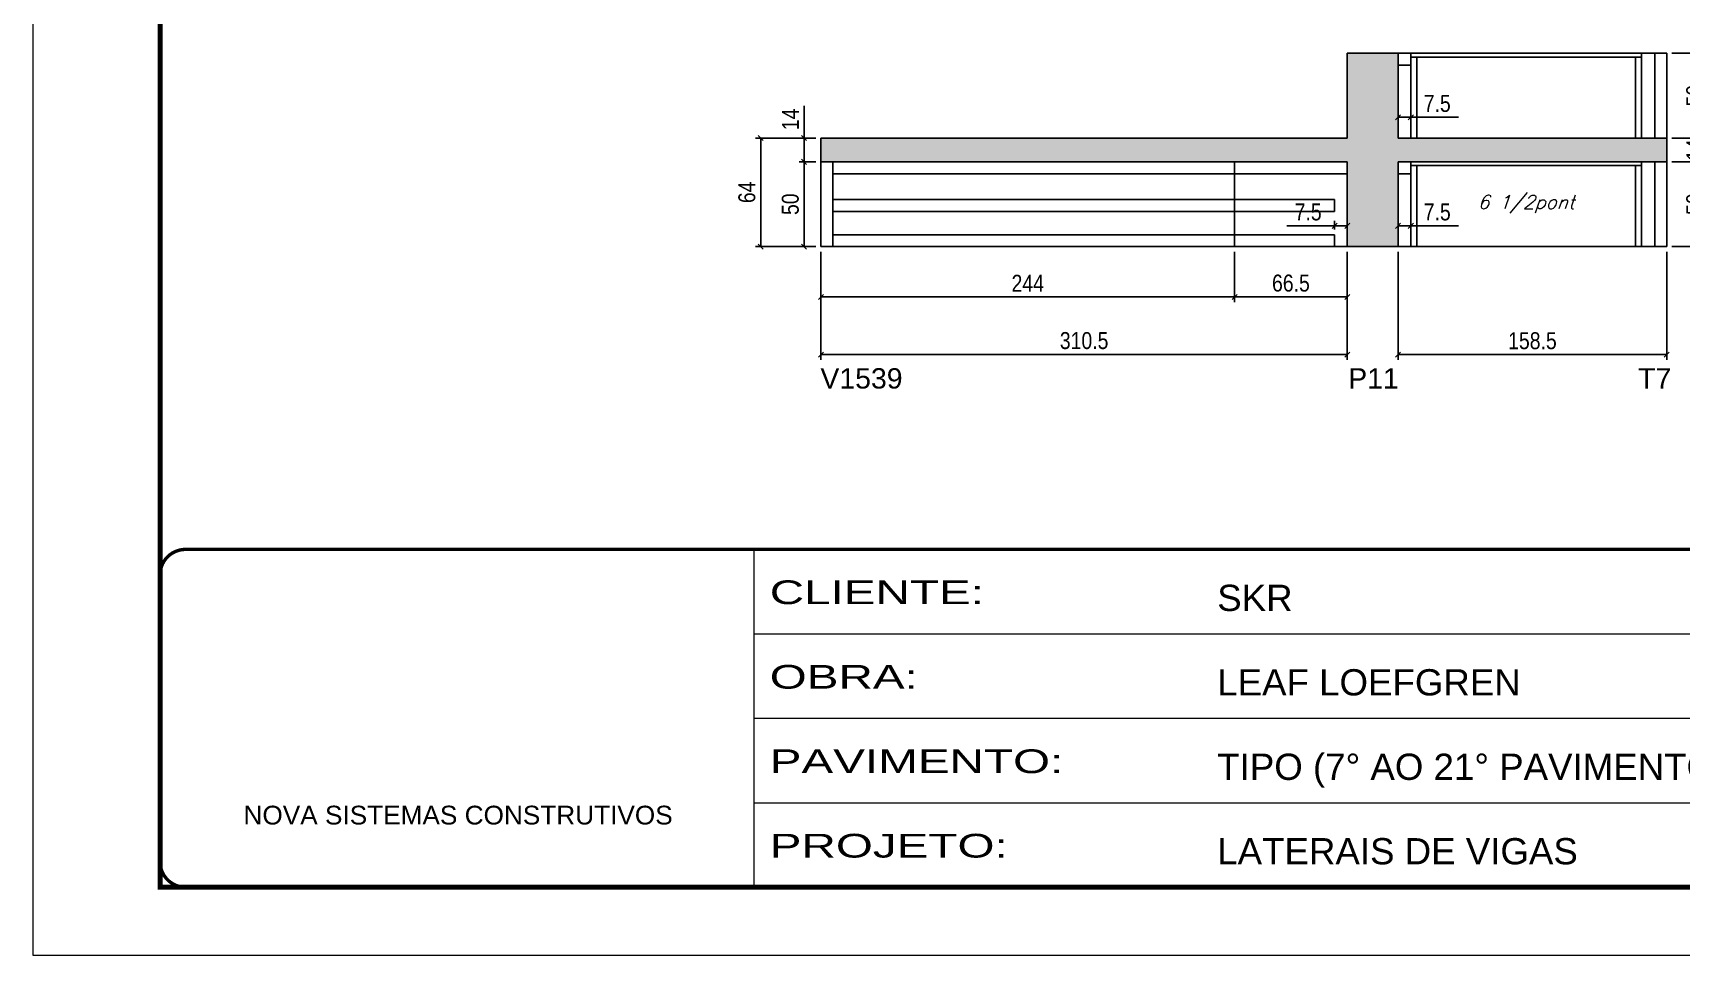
# Model space of a CAD drawing. Extents: x 3309 to 9563, y -2522 to 14608.
# Drawn here: x 8078 to 9050, y 11261 to 11805 of the extents above; entities that cross this region are included whole.
import ezdxf

# ---------------------------------------------------------------- set-up
doc = ezdxf.new("R2010")
doc.units = 0
doc.linetypes.add('CONTINUO', pattern=[0])
doc.linetypes.add('DASHED', pattern=[0.75, 0.5, -0.25])
for name, color, linetype in [('5', 5, 'Continuous'), ('COTA', 241, 'Continuous'), ('Painéis', 200, 'Continuous'), ('SARR_2.2x7', 40, 'Continuous'), ('SARR_3.5x7', 81, 'Continuous'), ('texto', 7, 'Continuous')]:
    doc.layers.add(name, color=color, linetype=linetype)
doc.layers.add('Folhas', color=255, linetype='Continuous', lineweight=9)
doc.layers.add('SARRAFO DE PRESSAO', color=251, linetype='DASHED', lineweight=9)
doc.styles.add('ARIAL', font='arial.ttf')
doc.styles.add('COTA TECNICA', font='techl___.ttf', dxfattribs={"height": 10})
doc.styles.add('Romans', font='romans.shx')
doc.styles.get("Standard").update_dxf_attribs({"font": 'arial.ttf'})
doc.styles.add('Tecnologia', font='')
doc.styles.get('Tecnologia').set_extended_font_data('Forgotten Futurist')
doc.dimstyles.new('PAINEL', dxfattribs={"dimtxt": 10, "dimasz": 3, "dimexe": 3, "dimexo": 3, "dimgap": 3, "dimtad": 1, "dimdec": 1, "dimzin": 12, "dimdsep": 46, "dimtxsty": 'COTA TECNICA', "dimblk1": 'OBLIQUE', "dimblk2": 'OBLIQUE', "dimsah": 1, "dimcen": 0.9, "dimclrd": 4, "dimclre": 4, "dimclrt": 240, "dimadec": 1, "dimazin": 3, "dimtfac": 1, "dimtdec": 1, "dimtmove": 0, "dimatfit": 3, "dimfxl": 1, "dimtolj": 1, "dimtzin": 12, "dimarcsym": 0})

# ---------------------------------------------------------------- blocks, each defined once
blk = doc.blocks.new('9999999999')
at = {"color": 30, "linetype": 'CONTINUO'}
for p, q in [((98564.56, 34230.21), (98564.56, 34429.45)), ((98564.56, 34379.64), (99583.98, 34379.64)), ((98564.56, 34329.83), (99487.98, 34329.83)), ((98564.56, 34280.02), (99487.98, 34280.02))]:
    blk.add_line(p, q, dxfattribs=at)
at = {"color": 30, "linetype": 'CONTINUO', "const_width": 2}
blk.add_lwpolyline([(99583.98, 34230.21), (99583.98, 34414.45, 0.414214), (99568.98, 34429.45), (98228.98, 34429.45, 0.414214), (98213.98, 34414.45), (98213.98, 34245.21, 0.414214), (98228.98, 34230.21), (99583.98, 34230.21)], format="xyb", dxfattribs=at)
at = {"layer": 'Folhas'}
blk.add_lwpolyline([(98138.98, 34190.21), (99623.98, 34190.21), (99623.98, 35240.21), (98138.98, 35240.21)], close=True, dxfattribs=at)
at = {"layer": 'Folhas', "color": 30, "const_width": 3}
blk.add_lwpolyline([(98213.98, 34230.21), (99583.98, 34230.21), (99583.98, 35200.21), (98213.98, 35200.21)], close=True, dxfattribs=at)
at = {"color": 7, "linetype": 'Continuous', "ltscale": 5, "style": 'ARIAL'}
for s, height, p in [('SKR', 15.483, (98837.68, 34393.13)), ('LEAF LOEFGREN', 15.4829, (98837.68, 34343.32)), ('TIPO (7° AO 21° PAVIMENTO)', 15.4829, (98837.68, 34293.51)), ('NOVA SISTEMAS CONSTRUTIVOS', 11.0592, (98263.19, 34267.21)), ('LATERAIS DE VIGAS', 15.4829, (98837.68, 34243.7))]:
    blk.add_text(s, height=height, dxfattribs=at).set_placement(p)
at = {"layer": 'Folhas', "color": 7, "style": 'Tecnologia', "width": 1.5}
for s, p in [('CLIENTE:', (98573.65, 34397.17)), ('OBRA:', (98573.65, 34347.31)), ('PAVIMENTO:', (98573.65, 34297.5)), ('PROJETO:', (98573.65, 34247.69))]:
    blk.add_text(s, height=14, dxfattribs=at).set_placement(p)
blk = doc.blocks.new('_Oblique')
at = {"color": 0, "linetype": 'ByBlock', "lineweight": -2}
blk.add_line((-0.5, -0.5), (0.5, 0.5), dxfattribs=at)
blk = doc.blocks.new('*D1736')
at = {"layer": 'COTA', "color": 4, "lineweight": -2, "transparency": 16777216}
for p, q in [((8542.78, 11675.55), (8542.78, 11611.84)), ((8853.28, 11675.55), (8853.28, 11611.84)), ((8853.28, 11614.84), (8542.78, 11614.84))]:
    blk.add_line(p, q, dxfattribs=at)
at = {"layer": 'Defpoints', "color": 0, "transparency": 16777216}
for p in [(8542.78, 11678.55), (8853.28, 11678.55), (8542.78, 11614.84)]:
    blk.add_point(p, dxfattribs=at)
at = {"layer": 'COTA', "color": 4, "lineweight": -2, "transparency": 16777216, "xscale": 3, "yscale": 3, "zscale": 3, "rotation": 180}
blk.add_blockref('_Oblique', (8542.78, 11614.84), dxfattribs=at)
at = {"layer": 'COTA', "color": 4, "lineweight": -2, "transparency": 16777216, "xscale": 3, "yscale": 3, "zscale": 3}
blk.add_blockref('_Oblique', (8853.28, 11614.84), dxfattribs=at)
at = {"layer": 'COTA', "color": 240, "transparency": 16777216, "insert": (8698.03, 11623.06), "char_height": 10, "attachment_point": 5, "style": 'COTA TECNICA'}
blk.add_mtext('\\A1;310.5', dxfattribs=at)
blk = doc.blocks.new('*D1734')
at = {"layer": 'COTA', "color": 4, "lineweight": -2, "transparency": 16777216}
for p, q in [((8542.78, 11675.55), (8542.78, 11645.86)), ((8786.78, 11675.55), (8786.78, 11645.86)), ((8542.78, 11648.86), (8786.78, 11648.86))]:
    blk.add_line(p, q, dxfattribs=at)
at = {"layer": 'Defpoints', "color": 0, "transparency": 16777216}
for p in [(8542.78, 11678.55), (8786.78, 11678.55), (8786.78, 11648.86)]:
    blk.add_point(p, dxfattribs=at)
at = {"layer": 'COTA', "color": 4, "lineweight": -2, "transparency": 16777216, "xscale": 3, "yscale": 3, "zscale": 3, "rotation": 180}
blk.add_blockref('_Oblique', (8542.78, 11648.86), dxfattribs=at)
at = {"layer": 'COTA', "color": 4, "lineweight": -2, "transparency": 16777216, "xscale": 3, "yscale": 3, "zscale": 3}
blk.add_blockref('_Oblique', (8786.78, 11648.86), dxfattribs=at)
at = {"layer": 'COTA', "color": 240, "transparency": 16777216, "insert": (8664.78, 11656.94), "char_height": 10, "attachment_point": 5, "style": 'COTA TECNICA'}
blk.add_mtext('\\A1;244', dxfattribs=at)
blk = doc.blocks.new('*D1735')
at = {"layer": 'COTA', "color": 4, "lineweight": -2, "transparency": 16777216}
for p, q in [((8786.78, 11675.55), (8786.78, 11645.86)), ((8853.28, 11675.55), (8853.28, 11645.86)), ((8786.78, 11648.86), (8853.28, 11648.86))]:
    blk.add_line(p, q, dxfattribs=at)
at = {"layer": 'Defpoints', "color": 0, "transparency": 16777216}
for p in [(8786.78, 11678.55), (8853.28, 11678.55), (8853.28, 11648.86)]:
    blk.add_point(p, dxfattribs=at)
at = {"layer": 'COTA', "color": 4, "lineweight": -2, "transparency": 16777216, "xscale": 3, "yscale": 3, "zscale": 3, "rotation": 180}
blk.add_blockref('_Oblique', (8786.78, 11648.86), dxfattribs=at)
at = {"layer": 'COTA', "color": 4, "lineweight": -2, "transparency": 16777216, "xscale": 3, "yscale": 3, "zscale": 3}
blk.add_blockref('_Oblique', (8853.28, 11648.86), dxfattribs=at)
at = {"layer": 'COTA', "color": 240, "transparency": 16777216, "insert": (8820.03, 11656.97), "char_height": 10, "attachment_point": 5, "style": 'COTA TECNICA'}
blk.add_mtext('\\A1;66.5', dxfattribs=at)
blk = doc.blocks.new('*D1733')
at = {"layer": 'COTA', "color": 4, "lineweight": -2, "transparency": 16777216}
for p, q in [((8845.78, 11690.82), (8817.63, 11690.82)), ((8845.78, 11688.55), (8845.78, 11693.82)), ((8853.28, 11690.82), (8845.78, 11690.82)), ((8853.28, 11688.55), (8853.28, 11693.82))]:
    blk.add_line(p, q, dxfattribs=at)
at = {"layer": 'Defpoints', "color": 0, "transparency": 16777216}
for p in [(8845.78, 11690.82), (8845.78, 11685.55), (8853.28, 11685.55)]:
    blk.add_point(p, dxfattribs=at)
at = {"layer": 'COTA', "color": 4, "lineweight": -2, "transparency": 16777216, "xscale": 3, "yscale": 3, "zscale": 3, "rotation": 180}
blk.add_blockref('_Oblique', (8845.78, 11690.82), dxfattribs=at)
at = {"layer": 'COTA', "color": 4, "lineweight": -2, "transparency": 16777216, "xscale": 3, "yscale": 3, "zscale": 3}
blk.add_blockref('_Oblique', (8853.28, 11690.82), dxfattribs=at)
at = {"layer": 'COTA', "color": 240, "transparency": 16777216, "insert": (8830.21, 11698.93), "char_height": 10, "attachment_point": 5, "style": 'COTA TECNICA'}
blk.add_mtext('\\A1;7.5', dxfattribs=at)
blk = doc.blocks.new('*D1737')
at = {"layer": 'COTA', "color": 4, "lineweight": -2, "transparency": 16777216}
for p, q in [((8883.28, 11675.55), (8883.28, 11611.84)), ((9041.78, 11675.55), (9041.78, 11611.84)), ((8883.28, 11614.84), (9041.78, 11614.84))]:
    blk.add_line(p, q, dxfattribs=at)
at = {"layer": 'Defpoints', "color": 0, "transparency": 16777216}
for p in [(8883.28, 11678.55), (9041.78, 11678.55), (9041.78, 11614.84)]:
    blk.add_point(p, dxfattribs=at)
at = {"layer": 'COTA', "color": 4, "lineweight": -2, "transparency": 16777216, "xscale": 3, "yscale": 3, "zscale": 3, "rotation": 180}
blk.add_blockref('_Oblique', (8883.28, 11614.84), dxfattribs=at)
at = {"layer": 'COTA', "color": 4, "lineweight": -2, "transparency": 16777216, "xscale": 3, "yscale": 3, "zscale": 3}
blk.add_blockref('_Oblique', (9041.78, 11614.84), dxfattribs=at)
at = {"layer": 'COTA', "color": 240, "transparency": 16777216, "insert": (8962.53, 11622.97), "char_height": 10, "attachment_point": 5, "style": 'COTA TECNICA'}
blk.add_mtext('\\A1;158.5', dxfattribs=at)
blk = doc.blocks.new('*D1738')
at = {"layer": 'COTA', "color": 4, "lineweight": -2, "transparency": 16777216}
for p, q in [((8883.28, 11681.55), (8883.28, 11693.82)), ((8883.28, 11690.82), (8890.78, 11690.82)), ((8890.78, 11681.55), (8890.78, 11693.82)), ((8890.78, 11690.82), (8918.94, 11690.82))]:
    blk.add_line(p, q, dxfattribs=at)
at = {"layer": 'Defpoints', "color": 0, "transparency": 16777216}
for p in [(8890.78, 11690.82), (8883.28, 11678.55), (8890.78, 11678.55)]:
    blk.add_point(p, dxfattribs=at)
at = {"layer": 'COTA', "color": 4, "lineweight": -2, "transparency": 16777216, "xscale": 3, "yscale": 3, "zscale": 3, "rotation": 180}
blk.add_blockref('_Oblique', (8883.28, 11690.82), dxfattribs=at)
at = {"layer": 'COTA', "color": 4, "lineweight": -2, "transparency": 16777216, "xscale": 3, "yscale": 3, "zscale": 3}
blk.add_blockref('_Oblique', (8890.78, 11690.82), dxfattribs=at)
at = {"layer": 'COTA', "color": 240, "transparency": 16777216, "insert": (8906.36, 11698.93), "char_height": 10, "attachment_point": 5, "style": 'COTA TECNICA'}
blk.add_mtext('\\A1;7.5', dxfattribs=at)
blk = doc.blocks.new('*D1739')
at = {"layer": 'COTA', "color": 4, "lineweight": -2, "transparency": 16777216}
for p, q in [((8883.28, 11745.55), (8883.28, 11757.82)), ((8890.78, 11745.55), (8890.78, 11757.82)), ((8883.28, 11754.82), (8890.78, 11754.82)), ((8890.78, 11754.82), (8918.94, 11754.82))]:
    blk.add_line(p, q, dxfattribs=at)
at = {"layer": 'Defpoints', "color": 0, "transparency": 16777216}
for p in [(8890.78, 11754.82), (8883.28, 11742.55), (8890.78, 11742.55)]:
    blk.add_point(p, dxfattribs=at)
at = {"layer": 'COTA', "color": 4, "lineweight": -2, "transparency": 16777216, "xscale": 3, "yscale": 3, "zscale": 3, "rotation": 180}
blk.add_blockref('_Oblique', (8883.28, 11754.82), dxfattribs=at)
at = {"layer": 'COTA', "color": 4, "lineweight": -2, "transparency": 16777216, "xscale": 3, "yscale": 3, "zscale": 3}
blk.add_blockref('_Oblique', (8890.78, 11754.82), dxfattribs=at)
at = {"layer": 'COTA', "color": 240, "transparency": 16777216, "insert": (8906.36, 11762.93), "char_height": 10, "attachment_point": 5, "style": 'COTA TECNICA'}
blk.add_mtext('\\A1;7.5', dxfattribs=at)
blk = doc.blocks.new('*D1740')
at = {"layer": 'COTA', "color": 4, "lineweight": -2, "transparency": 16777216}
for p, q in [((9044.78, 11792.55), (9069.45, 11792.55)), ((9066.45, 11792.55), (9066.45, 11742.55)), ((9044.78, 11742.55), (9069.45, 11742.55))]:
    blk.add_line(p, q, dxfattribs=at)
at = {"layer": 'Defpoints', "color": 0, "transparency": 16777216}
for p in [(9041.78, 11792.55), (9041.78, 11742.55), (9066.45, 11742.55)]:
    blk.add_point(p, dxfattribs=at)
at = {"layer": 'COTA', "color": 4, "lineweight": -2, "transparency": 16777216, "xscale": 3, "yscale": 3, "zscale": 3}
for p, rotation in [((9066.45, 11792.55), 90), ((9066.45, 11742.55), 270)]:
    blk.add_blockref('_Oblique', p, dxfattribs=dict(at, rotation=rotation))
at = {"layer": 'COTA', "color": 240, "transparency": 16777216, "insert": (9058.34, 11767.55), "char_height": 10, "attachment_point": 5, "rotation": 90, "style": 'COTA TECNICA'}
blk.add_mtext('\\A1;50', dxfattribs=at)
blk = doc.blocks.new('*D1741')
at = {"layer": 'COTA', "color": 4, "lineweight": -2, "transparency": 16777216}
for p, q in [((9044.78, 11792.55), (9101.13, 11792.55)), ((9098.13, 11678.55), (9098.13, 11792.55)), ((9044.78, 11678.55), (9101.13, 11678.55))]:
    blk.add_line(p, q, dxfattribs=at)
at = {"layer": 'Defpoints', "color": 0, "transparency": 16777216}
for p in [(9041.78, 11792.55), (9098.13, 11792.55), (9041.78, 11678.55)]:
    blk.add_point(p, dxfattribs=at)
at = {"layer": 'COTA', "color": 4, "lineweight": -2, "transparency": 16777216, "xscale": 3, "yscale": 3, "zscale": 3}
for p, rotation in [((9098.13, 11792.55), 90), ((9098.13, 11678.55), 270)]:
    blk.add_blockref('_Oblique', p, dxfattribs=dict(at, rotation=rotation))
at = {"layer": 'COTA', "color": 240, "transparency": 16777216, "insert": (9090.06, 11735.55), "char_height": 10, "attachment_point": 5, "rotation": 90, "style": 'COTA TECNICA'}
blk.add_mtext('\\A1;114', dxfattribs=at)
blk = doc.blocks.new('*D1742')
at = {"layer": 'COTA', "color": 4, "lineweight": -2, "transparency": 16777216}
for p, q in [((9044.78, 11728.55), (9069.45, 11728.55)), ((9066.45, 11728.55), (9066.45, 11678.55)), ((9044.78, 11678.55), (9069.45, 11678.55))]:
    blk.add_line(p, q, dxfattribs=at)
at = {"layer": 'Defpoints', "color": 0, "transparency": 16777216}
for p in [(9041.78, 11728.55), (9041.78, 11678.55), (9066.45, 11678.55)]:
    blk.add_point(p, dxfattribs=at)
at = {"layer": 'COTA', "color": 4, "lineweight": -2, "transparency": 16777216, "xscale": 3, "yscale": 3, "zscale": 3}
for p, rotation in [((9066.45, 11728.55), 90), ((9066.45, 11678.55), 270)]:
    blk.add_blockref('_Oblique', p, dxfattribs=dict(at, rotation=rotation))
at = {"layer": 'COTA', "color": 240, "transparency": 16777216, "insert": (9058.34, 11703.55), "char_height": 10, "attachment_point": 5, "rotation": 90, "style": 'COTA TECNICA'}
blk.add_mtext('\\A1;50', dxfattribs=at)
blk = doc.blocks.new('*D1743')
at = {"layer": 'COTA', "color": 4, "lineweight": -2, "transparency": 16777216}
for p, q in [((9044.78, 11742.55), (9069.45, 11742.55)), ((9066.45, 11742.55), (9066.45, 11728.55)), ((9044.78, 11728.55), (9069.45, 11728.55))]:
    blk.add_line(p, q, dxfattribs=at)
at = {"layer": 'Defpoints', "color": 0, "transparency": 16777216}
for p in [(9041.78, 11742.55), (9041.78, 11728.55), (9066.45, 11728.55)]:
    blk.add_point(p, dxfattribs=at)
at = {"layer": 'COTA', "color": 4, "lineweight": -2, "transparency": 16777216, "xscale": 3, "yscale": 3, "zscale": 3}
for p, rotation in [((9066.45, 11742.55), 90), ((9066.45, 11728.55), 270)]:
    blk.add_blockref('_Oblique', p, dxfattribs=dict(at, rotation=rotation))
at = {"layer": 'COTA', "color": 240, "transparency": 16777216, "insert": (9058.38, 11735.55), "char_height": 10, "attachment_point": 5, "rotation": 90, "style": 'COTA TECNICA'}
blk.add_mtext('\\A1;14', dxfattribs=at)
blk = doc.blocks.new('*D1744')
at = {"layer": 'COTA', "color": 4, "lineweight": -2, "transparency": 16777216}
for p, q in [((8532.83, 11742.55), (8532.83, 11761.67)), ((8539.78, 11742.55), (8529.83, 11742.55)), ((8532.83, 11728.55), (8532.83, 11742.55)), ((8539.78, 11728.55), (8529.83, 11728.55))]:
    blk.add_line(p, q, dxfattribs=at)
at = {"layer": 'Defpoints', "color": 0, "transparency": 16777216}
for p in [(8532.83, 11742.55), (8542.78, 11742.55), (8542.78, 11728.55)]:
    blk.add_point(p, dxfattribs=at)
at = {"layer": 'COTA', "color": 4, "lineweight": -2, "transparency": 16777216, "xscale": 3, "yscale": 3, "zscale": 3}
for p, rotation in [((8532.83, 11742.55), 90), ((8532.83, 11728.55), 270)]:
    blk.add_blockref('_Oblique', p, dxfattribs=dict(at, rotation=rotation))
at = {"layer": 'COTA', "color": 240, "transparency": 16777216, "insert": (8524.76, 11753.61), "char_height": 10, "attachment_point": 5, "rotation": 90, "style": 'COTA TECNICA'}
blk.add_mtext('\\A1;14', dxfattribs=at)
blk = doc.blocks.new('*D1745')
at = {"layer": 'COTA', "color": 4, "lineweight": -2, "transparency": 16777216}
for p, q in [((8539.78, 11742.55), (8504.2, 11742.55)), ((8507.2, 11678.55), (8507.2, 11742.55)), ((8539.78, 11678.55), (8504.2, 11678.55))]:
    blk.add_line(p, q, dxfattribs=at)
at = {"layer": 'Defpoints', "color": 0, "transparency": 16777216}
for p in [(8507.2, 11742.55), (8542.78, 11742.55), (8542.78, 11678.55)]:
    blk.add_point(p, dxfattribs=at)
at = {"layer": 'COTA', "color": 4, "lineweight": -2, "transparency": 16777216, "xscale": 3, "yscale": 3, "zscale": 3}
for p, rotation in [((8507.2, 11742.55), 90), ((8507.2, 11678.55), 270)]:
    blk.add_blockref('_Oblique', p, dxfattribs=dict(at, rotation=rotation))
at = {"layer": 'COTA', "color": 240, "transparency": 16777216, "insert": (8499.1, 11710.55), "char_height": 10, "attachment_point": 5, "rotation": 90, "style": 'COTA TECNICA'}
blk.add_mtext('\\A1;64', dxfattribs=at)
blk = doc.blocks.new('*D1746')
at = {"layer": 'COTA', "color": 4, "lineweight": -2, "transparency": 16777216}
for p, q in [((8539.78, 11728.55), (8529.83, 11728.55)), ((8532.83, 11728.55), (8532.83, 11678.55)), ((8539.78, 11678.55), (8529.83, 11678.55))]:
    blk.add_line(p, q, dxfattribs=at)
at = {"layer": 'Defpoints', "color": 0, "transparency": 16777216}
for p in [(8542.78, 11728.55), (8532.83, 11678.55), (8542.78, 11678.55)]:
    blk.add_point(p, dxfattribs=at)
at = {"layer": 'COTA', "color": 4, "lineweight": -2, "transparency": 16777216, "xscale": 3, "yscale": 3, "zscale": 3}
for p, rotation in [((8532.83, 11728.55), 90), ((8532.83, 11678.55), 270)]:
    blk.add_blockref('_Oblique', p, dxfattribs=dict(at, rotation=rotation))
at = {"layer": 'COTA', "color": 240, "transparency": 16777216, "insert": (8524.72, 11703.55), "char_height": 10, "attachment_point": 5, "rotation": 90, "style": 'COTA TECNICA'}
blk.add_mtext('\\A1;50', dxfattribs=at)

msp = doc.modelspace()

# ---------------------------------------------------------------- hatches: boundary and pattern name
at = {"layer": 'COTA'}
h = msp.add_hatch(dxfattribs=at)
h.set_pattern_fill('AR-CONC', color=256, scale=0.03)
h.set_pattern_definition([(50, (38.377, -36.1246), (5.4655401, -0.4781726), [0.5715, -6.2865]), (355, (38.377, -36.1246), (-1.0573026, 5.7317054), [0.4572, -5.0292175]), (100.451445, (38.832, -36.1645), (4.4082374, 5.2535326), [0.4857003, -5.3427073]), (46.1842, (38.377, -34.6006), (8.1323712, -1.2612698), [0.85725, -9.42975]), (96.63556, (39.0545, -34.706), (7.122124, 7.4227837), [0.7285507, -8.0140682]), (351.18415, (38.377, -34.601), (7.122124, 7.4227837), [0.685799, -7.543792]), (21, (39.139, -34.9816), (4.5484317, -3.067956), [0.5715, -6.2865]), (326, (39.139, -34.9816), (1.8540609, 5.525639), [0.4572, -5.0292]), (71.451445, (39.518, -35.2373), (6.4024926, 2.457683), [0.4857003, -5.3426981]), (37.5, (38.3768, -36.1246), (0.0926581, 2.53665117), [0, -4.96824, 0, -5.1054, 0, -5.04825]), (7.5, (38.3768, -36.1246), (2.0045899, 3.00541724), [0, -2.91084, 0, -4.85394, 0, -1.92405]), (327.5, (36.6775, -36.1246), (4.06771786, -0.17186232), [0, -1.905, 0, -5.9436, 0, -7.8867]), (317.5, (35.9155, -36.1246), (4.4438754, 0.7627947), [0, -2.4765, 0, -3.94716, 0, -5.6007])])
h.paths.add_polyline_path([(8853.28, 11678.55), (8883.28, 11678.55), (8883.28, 11728.55), (9041.78, 11728.55), (9041.78, 11742.55), (8883.28, 11742.55), (8883.28, 11792.55), (8853.28, 11792.55), (8853.28, 11742.55), (8542.78, 11742.55), (8542.78, 11728.55), (8853.28, 11728.55)])

# ---------------------------------------------------------------- linework, layer by layer
for p, q in [((8883.28, 11792.55), (8853.28, 11792.55)), ((8853.28, 11792.55), (8853.28, 11742.55)), ((8542.78, 11728.55), (8542.78, 11742.55)), ((8542.78, 11742.55), (8853.28, 11742.55)), ((9041.78, 11728.55), (9041.78, 11742.55)), ((8883.28, 11678.55), (8853.28, 11678.55))]:
    msp.add_line(p, q, dxfattribs=at)
at = {"layer": 'Painéis', "linetype": 'ByBlock'}
for p, q in [((8883.28, 11742.55), (8883.28, 11792.55)), ((8883.28, 11792.55), (9041.78, 11792.55)), ((9041.78, 11742.55), (9041.78, 11792.55)), ((9041.78, 11742.55), (8883.28, 11742.55)), ((8853.28, 11728.55), (8542.78, 11728.55)), ((8542.78, 11728.55), (8542.78, 11678.55)), ((8786.78, 11728.55), (8786.78, 11678.55)), ((8853.28, 11678.55), (8853.28, 11728.55)), ((8883.28, 11678.55), (8883.28, 11728.55)), ((8883.28, 11728.55), (9041.78, 11728.55)), ((9041.78, 11678.55), (9041.78, 11728.55)), ((8542.78, 11678.55), (8853.28, 11678.55)), ((9041.78, 11678.55), (8883.28, 11678.55))]:
    msp.add_line(p, q, dxfattribs=at)
at = {"layer": 'SARR_2.2x7', "linetype": 'Continuous'}
for p, q in [((8890.78, 11785.55), (8883.28, 11785.55)), ((9026.78, 11790.35), (8890.78, 11790.35)), ((9034.78, 11742.55), (9034.78, 11792.55)), ((8549.78, 11678.55), (8549.78, 11728.55)), ((9026.78, 11726.35), (8890.78, 11726.35)), ((9034.78, 11678.55), (9034.78, 11728.55)), ((8549.78, 11721.55), (8786.78, 11721.55)), ((8786.78, 11721.55), (8853.28, 11721.55)), ((8890.78, 11721.55), (8883.28, 11721.55)), ((8549.78, 11706.35), (8786.78, 11706.35)), ((8549.78, 11699.35), (8786.78, 11699.35)), ((8786.78, 11706.35), (8845.78, 11706.35)), ((8786.78, 11699.35), (8845.78, 11699.35)), ((8845.78, 11699.35), (8845.78, 11706.35)), ((8549.78, 11685.55), (8786.78, 11685.55)), ((8786.78, 11685.55), (8845.78, 11685.55)), ((8845.78, 11678.55), (8845.78, 11685.55))]:
    msp.add_line(p, q, dxfattribs=at)
at = {"layer": 'SARR_3.5x7'}
for p, q in [((8890.78, 11742.55), (8890.78, 11792.55)), ((8894.28, 11790.35), (8894.28, 11742.55)), ((9023.28, 11790.35), (9023.28, 11742.55)), ((9026.78, 11792.55), (9026.78, 11742.55)), ((8890.78, 11678.55), (8890.78, 11728.55)), ((8894.28, 11726.35), (8894.28, 11678.55)), ((9023.28, 11726.35), (9023.28, 11678.55)), ((9026.78, 11728.55), (9026.78, 11678.55))]:
    msp.add_line(p, q, dxfattribs=at)

# ---------------------------------------------------------------- block references
at = {"layer": 'SARRAFO DE PRESSAO', "color": 6, "linetype": 'ByBlock'}
msp.add_blockref('9999999999', (-90061.11, -22929.5), dxfattribs=at)

# ---------------------------------------------------------------- texts
at = {"layer": '5', "linetype": 'Continuous'}
for s, p in [('V1539', (8542.45, 11594.83)), ('P11', (8853.83, 11594.83)), ('T7', (9024.89, 11594.83))]:
    msp.add_text(s, height=12, rotation=0.00004, dxfattribs=at).set_placement(p)
at = {"layer": 'texto', "color": 2, "insert": (8958.78, 11703.55), "char_height": 8, "attachment_point": 5, "style": 'Romans'}
msp.add_mtext('{\\Q19;\\C256;6 1/2pont}', dxfattribs=at)

# ---------------------------------------------------------------- dimensions: what is measured, and where the dimension line sits
at = {"layer": 'COTA'}
for base, p1, p2, angle, picture, middle in [((9066.45, 11742.55), (9041.78, 11792.55), (9041.78, 11742.55), 90, '*D1740', (9058.34, 11767.55)), ((9098.13, 11792.55), (9041.78, 11678.55), (9041.78, 11792.55), 90, '*D1741', (9090.06, 11735.55)), ((8532.83, 11742.55), (8542.78, 11728.55), (8542.78, 11742.55), 90, '*D1744', (8524.76, 11753.61)), ((8507.2, 11742.55), (8542.78, 11678.55), (8542.78, 11742.55), 90, '*D1745', (8499.1, 11710.55)), ((8532.83, 11678.55), (8542.78, 11728.55), (8542.78, 11678.55), 90, '*D1746', (8524.72, 11703.55)), ((9066.45, 11678.55), (9041.78, 11728.55), (9041.78, 11678.55), 90, '*D1742', (9058.34, 11703.55)), ((8542.78, 11614.84), (8853.28, 11678.55), (8542.78, 11678.55), 180, '*D1736', (8698.03, 11623.06))]:
    dim = msp.add_linear_dim(base=base, p1=p1, p2=p2, angle=angle, dimstyle='PAINEL', dxfattribs=at)
    dim.commit()
    dim.dimension.update_dxf_attribs({"geometry": picture, "text_midpoint": middle})
for base, p1, p2, picture, middle in [((8890.78, 11754.82), (8883.28, 11742.55), (8890.78, 11742.55), '*D1739', (8906.36, 11762.93)), ((8845.78, 11690.82), (8853.28, 11685.55), (8845.78, 11685.55), '*D1733', (8830.21, 11698.93)), ((8890.78, 11690.82), (8883.28, 11678.55), (8890.78, 11678.55), '*D1738', (8906.36, 11698.93)), ((8786.78, 11648.86), (8542.78, 11678.55), (8786.78, 11678.55), '*D1734', (8664.78, 11656.94)), ((9041.78, 11614.84), (8883.28, 11678.55), (9041.78, 11678.55), '*D1737', (8962.53, 11622.97))]:
    dim = msp.add_linear_dim(base=base, p1=p1, p2=p2, dimstyle='PAINEL', dxfattribs=at)
    dim.commit()
    dim.dimension.update_dxf_attribs({"geometry": picture, "text_midpoint": middle})
dim = msp.add_linear_dim(base=(9066.45, 11728.55), p1=(9041.78, 11742.55), p2=(9041.78, 11728.55), angle=90, dimstyle='PAINEL', dxfattribs=at)
dim.commit()
dim.dimension.update_dxf_attribs({"geometry": '*D1743', "text_midpoint": (9066.45, 11735.55), "dimtype": 160})
dim = msp.add_linear_dim(base=(8853.28, 11648.86), p1=(8786.78, 11678.55), p2=(8853.28, 11678.55), dimstyle='PAINEL', override={"dimtmove": 1}, dxfattribs=at)
dim.commit()
dim.dimension.update_dxf_attribs({"geometry": '*D1735', "text_midpoint": (8820.03, 11656.97)})

doc.saveas('drawing.dxf')
